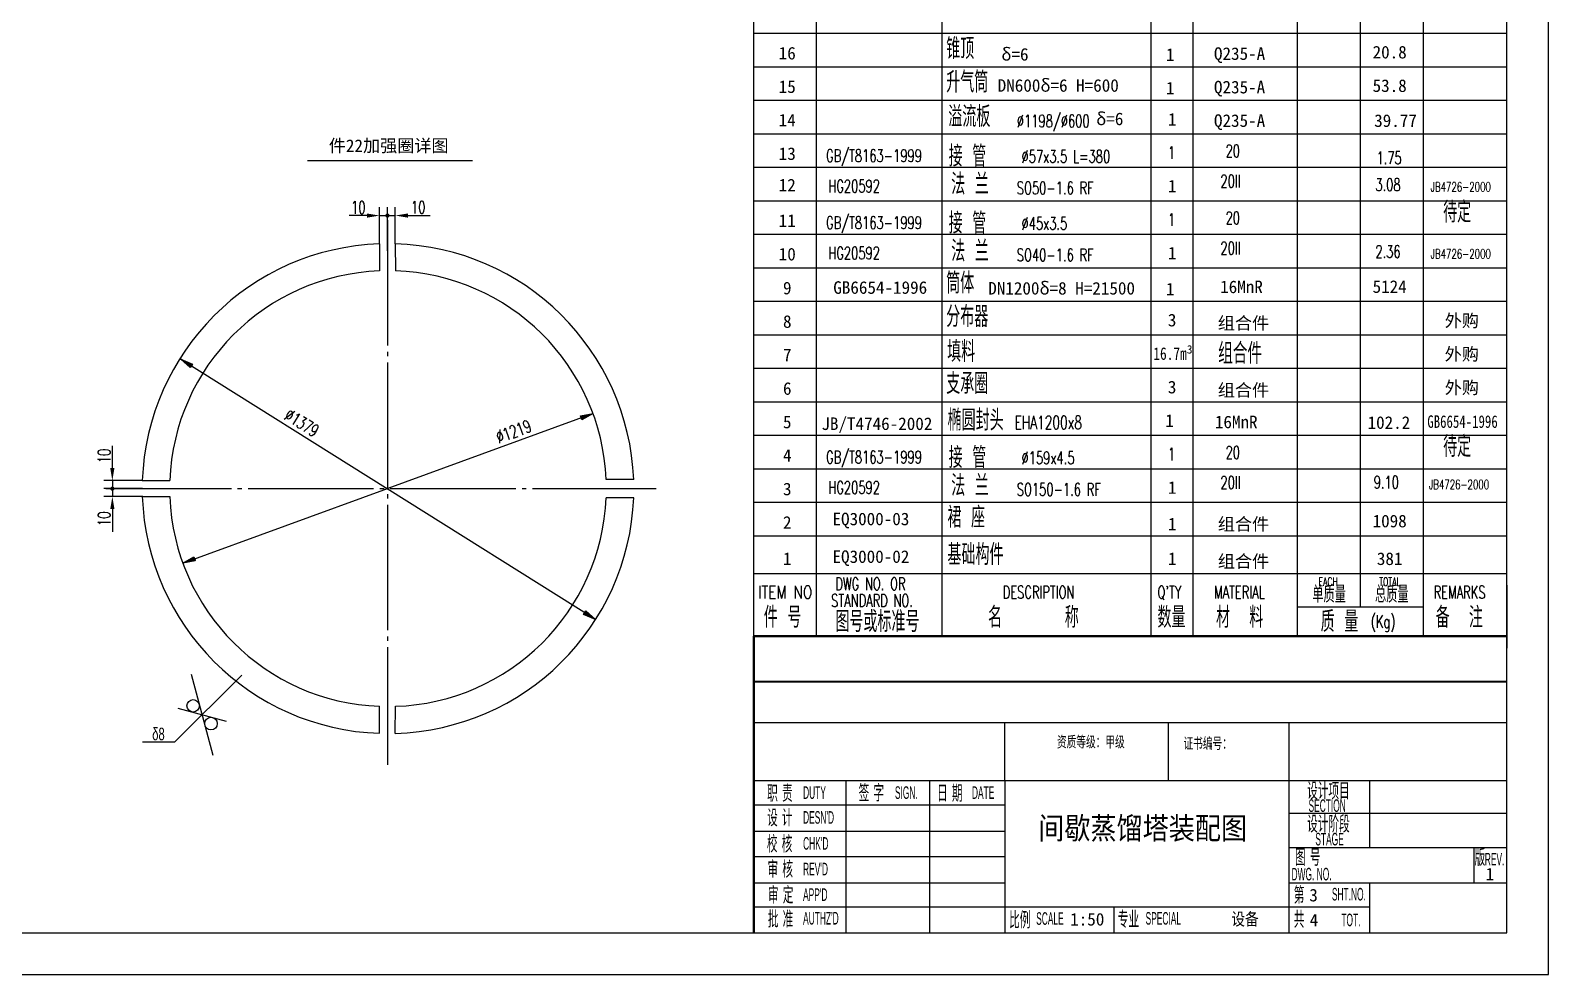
# Model space of a CAD drawing. Header units: inches. Extents: x 8 to 602, y 2 to 843.
# Drawn here: x 239.6 to 602.5, y 2 to 227.6 of the extents above; entities that cross this region are included whole.
import ezdxf
from ezdxf.enums import TextEntityAlignment as Align

# ---------------------------------------------------------------- set-up
doc = ezdxf.new("R2010")
doc.units = ezdxf.units.IN
doc.header["$MEASUREMENT"] = 0
doc.linetypes.add('CENTER', pattern=[34, 30, -1.5, 1, -1.5])
for name, color, linetype in [('1', 7, 'Continuous'), ('2', 1, 'CENTER'), ('3', 6, 'Continuous'), ('6', 6, 'Continuous')]:
    doc.layers.add(name, color=color, linetype=linetype)
doc.layers.add('设备文字', color=2, linetype='Continuous', lineweight=13)
doc.styles.add('HZ3', font='complex.shx', dxfattribs={"width": 0.67, "height": 3, "bigfont": 'hztxt.shx'})
doc.styles.add('HZ5', font='complex', dxfattribs={"width": 0.67, "height": 5, "bigfont": 'hztxt'})
doc.styles.add('LKW', font='greekc.shx', dxfattribs={"width": 0.67, "height": 3})
doc.styles.add('SEDIN', font='sedin1.shx', dxfattribs={"width": 0.67, "bigfont": 'sedin.shx'})
doc.styles.add('ST3', font='SimSun.ttf', dxfattribs={"height": 3})
doc.styles.add('SZ2', font='complex', dxfattribs={"width": 0.67, "height": 2})
doc.styles.add('SZ3', font='complex', dxfattribs={"width": 0.67, "height": 3, "bigfont": 'hztxt'})

msp = doc.modelspace()

# ---------------------------------------------------------------- linework, layer by layer
at = {"color": 7}
for p, q in [((434.48, 48.394), (434.48, 12.012)), ((454.48, 48.394), (454.48, 12.012)), ((472.48, 48.394), (472.48, 12.012)), ((559.687, 48.394), (559.687, 32.376)), ((559.687, 23.924), (559.687, 12.012)), ((498.584, 18.224), (498.584, 12.012))]:
    msp.add_line(p, q, dxfattribs=at)
at = {"color": 7, "const_width": 0.5}
msp.add_lwpolyline([(412.48, 82.857), (592.48, 82.857)], dxfattribs=at)
at = {"layer": '1'}
for p, q in [((592.48, 12.012), (592.48, 833.012)), ((322.998, 176.551), (322.998, 170.092)), ((326.789, 176.561), (326.823, 170.102)), ((266.306, 120.002), (272.887, 120.002)), ((383.774, 120.307), (377.194, 120.273)), ((266.306, 116.202), (272.887, 116.202)), ((383.774, 115.896), (377.194, 115.93)), ((592.48, 82.857), (412.48, 82.857)), ((592.48, 82.857), (412.48, 82.857)), ((322.998, 59.653), (322.998, 66.111)), ((326.789, 59.643), (326.823, 66.101)), ((33.48, 12.012), (592.48, 12.012))]:
    msp.add_line(p, q, dxfattribs=at)
at = {"layer": '1', "color": 6}
for p, q in [((412.48, 226.857), (592.48, 226.857)), ((412.48, 218.857), (592.48, 218.857)), ((412.48, 210.857), (592.48, 210.857)), ((412.48, 202.857), (592.48, 202.857)), ((412.48, 194.857), (592.48, 194.857)), ((412.48, 186.857), (592.48, 186.857)), ((412.48, 178.857), (592.48, 178.857)), ((412.48, 170.857), (592.48, 170.857)), ((412.48, 162.857), (592.48, 162.857)), ((412.48, 154.857), (592.48, 154.857)), ((412.48, 146.857), (592.48, 146.857)), ((412.48, 138.857), (592.48, 138.857)), ((412.48, 130.857), (592.48, 130.857)), ((412.48, 122.857), (592.48, 122.857)), ((412.48, 114.857), (592.48, 114.857)), ((412.48, 106.857), (592.48, 106.857))]:
    msp.add_line(p, q, dxfattribs=at)
at = {"layer": '1', "color": 7}
for p, q in [((412.48, 62.207), (592.48, 62.207)), ((540.48, 12.012), (540.48, 62.009)), ((412.48, 48.394), (592.48, 48.394)), ((412.48, 42.599), (472.48, 42.599)), ((540.48, 40.538), (592.48, 40.538)), ((412.48, 36.269), (472.48, 36.269)), ((412.48, 30.254), (472.48, 30.254)), ((540.48, 32.376), (592.48, 32.376)), ((412.48, 23.954), (472.48, 23.954)), ((540.48, 23.924), (592.48, 23.924)), ((412.48, 18.224), (559.687, 18.224))]:
    msp.add_line(p, q, dxfattribs=at)
at = {"layer": '1', "color": 7, "const_width": 0.5}
msp.add_lwpolyline([(412.48, 82.857), (412.48, 12.012)], dxfattribs=at)
at = {"layer": '1'}
for centre, radius, start, end in [((324.952, 117.9), 58.684, 91.90832, 177.94706), ((325.14, 117.9), 58.684, 2.35098, 88.38973), ((324.906, 118.073), 52.055, 92.10038, 177.87606), ((325.186, 118.073), 52.055, 2.42199, 88.19767), ((324.952, 118.304), 58.684, 182.05294, 268.09168), ((324.906, 118.131), 52.055, 182.12394, 267.89962), ((325.14, 118.303), 58.684, 271.61027, 357.64902), ((325.186, 118.13), 52.055, 271.80233, 357.57801)]:
    msp.add_arc(centre, radius, start, end, dxfattribs=at)
at = {"layer": '2'}
for p, q in [((324.898, 182.267), (324.898, 52.12)), ((257.591, 118.102), (389.174, 118.102))]:
    msp.add_line(p, q, dxfattribs=at)
at = {"layer": '2', "color": 7}
for p, q in [((472.48, 48.394), (472.48, 62.009)), ((511.605, 48.394), (511.605, 62.009)), ((584.686, 23.924), (584.686, 32.376))]:
    msp.add_line(p, q, dxfattribs=at)
at = {"layer": '2', "color": 7, "const_width": 0.5}
msp.add_lwpolyline([(412.48, 72.009), (592.48, 72.009)], dxfattribs=at)
at = {"layer": '3'}
for p, q in [((412.48, 82.857), (412.48, 370.857)), ((572.48, 370.857), (572.48, 82.857)), ((305.818, 196.518), (345.201, 196.518)), ((322.998, 176.551), (322.998, 185.326)), ((324.898, 174.869), (324.898, 185.326)), ((324.898, 174.869), (324.898, 185.326)), ((326.789, 176.561), (326.789, 185.326)), ((319.998, 183.326), (315.785, 183.326)), ((321.898, 183.326), (318.898, 183.326)), ((322.998, 183.326), (324.898, 183.326)), ((322.998, 183.326), (324.898, 183.326)), ((324.898, 183.326), (326.789, 183.326)), ((324.898, 183.326), (326.789, 183.326)), ((329.789, 183.326), (335.08, 183.326)), ((275.289, 149.162), (325.046, 117.954)), ((275.488, 149.038), (278.295, 147.867)), ((277.763, 147.02), (275.488, 149.038)), ((275.488, 149.038), (278.188, 147.698)), ((277.87, 147.189), (275.488, 149.038)), ((275.488, 149.038), (278.082, 147.528)), ((277.976, 147.359), (275.488, 149.038)), ((278.295, 147.867), (277.763, 147.02)), ((278.188, 147.698), (277.87, 147.189)), ((278.082, 147.528), (277.976, 147.359)), ((374.05, 136.018), (324.968, 118.148)), ((371.06, 135.461), (374.05, 136.018)), ((371.402, 134.522), (371.06, 135.461)), ((371.128, 135.273), (374.05, 136.018)), ((371.333, 134.71), (371.128, 135.273)), ((371.197, 135.086), (374.05, 136.018)), ((371.265, 134.898), (371.197, 135.086)), ((374.05, 136.018), (371.265, 134.898)), ((374.05, 136.018), (371.333, 134.71)), ((374.05, 136.018), (371.402, 134.522)), ((259.15, 123.002), (259.15, 128.284)), ((259.15, 121.102), (259.15, 124.102)), ((266.306, 120.002), (257.15, 120.002)), ((259.15, 120.002), (259.15, 116.202)), ((259.15, 118.102), (257.15, 118.102)), ((266.386, 118.102), (257.15, 118.102)), ((266.398, 116.202), (257.15, 116.202)), ((259.15, 118.102), (259.15, 116.202)), ((275.994, 100.317), (324.922, 118.131)), ((374.604, 86.87), (324.863, 118.069)), ((324.898, 118.102), (324.898, 118.102)), ((325.046, 117.954), (325.046, 117.954)), ((259.15, 113.202), (259.15, 107.797)), ((275.994, 100.317), (278.642, 101.813)), ((275.994, 100.317), (278.71, 101.625)), ((278.642, 101.813), (278.984, 100.874)), ((278.71, 101.625), (278.915, 101.062)), ((275.994, 100.317), (278.779, 101.437)), ((278.847, 101.25), (275.994, 100.317)), ((278.915, 101.062), (275.994, 100.317)), ((278.984, 100.874), (275.994, 100.317)), ((278.779, 101.437), (278.847, 101.25)), ((592.48, 95.012), (592.48, 80.012)), ((371.797, 88.04), (372.329, 88.887)), ((374.604, 86.87), (371.797, 88.04)), ((371.904, 88.21), (372.222, 88.718)), ((374.604, 86.87), (371.904, 88.21)), ((372.01, 88.379), (372.116, 88.549)), ((374.604, 86.87), (372.01, 88.379)), ((372.116, 88.549), (374.604, 86.87)), ((372.222, 88.718), (374.604, 86.87)), ((372.329, 88.887), (374.604, 86.87)), ((542.48, 89.857), (572.48, 89.857)), ((290.07, 73.569), (274.002, 57.5)), ((278.007, 73.753), (283.183, 54.434)), ((274.799, 65.646), (286.391, 62.54)), ((274.002, 57.5), (266.332, 57.5))]:
    msp.add_line(p, q, dxfattribs=at)
at = {"layer": '3', "color": 6}
for p, q in [((427.48, 82.857), (427.48, 370.857)), ((457.48, 82.857), (457.48, 370.857)), ((507.48, 82.857), (507.48, 370.857)), ((517.48, 82.857), (517.48, 370.857)), ((542.48, 82.857), (542.48, 370.857)), ((557.489, 89.857), (557.489, 370.857)), ((412.48, 97.857), (592.48, 97.857))]:
    msp.add_line(p, q, dxfattribs=at)
at = {"layer": '3'}
msp.add_lwpolyline([(8.48, 2.012), (602.48, 2.012), (602.48, 843.012), (8.48, 843.012)], close=True, dxfattribs=at)
at = {"layer": '3', "const_width": 0.5}
for points in [[(324.648, 183.326, 1), (325.148, 183.326, 1)], [(258.9, 118.102, 1), (259.4, 118.102, 1)]]:
    msp.add_lwpolyline(points, format="xyb", close=True, dxfattribs=at)
at = {"layer": '3'}
for centre in [(278.474, 66.215), (282.716, 61.972)]:
    msp.add_circle(centre, 1.5, dxfattribs=at)
for points in [[(319.998, 183.826), (319.998, 182.826), (322.998, 183.326)], [(329.789, 183.826), (329.789, 182.826), (326.789, 183.326)], [(258.65, 123.002), (259.65, 123.002), (259.15, 120.002)], [(258.65, 113.202), (259.65, 113.202), (259.15, 116.202)]]:
    msp.add_solid(points, dxfattribs=at)

# ---------------------------------------------------------------- texts
at = {"layer": '1', "color": 7, "style": 'SEDIN', "width": 0.67}
for s, p in [('职 责', (418.719, 45.487)), ('签 字', (440.566, 45.591)), ('日 期', (459.334, 45.457)), ('设计项目', (549.836, 46.049)), ('设 计', (418.698, 39.615)), ('设计阶段', (549.836, 38.156)), ('校 核', (418.647, 33.388)), ('审 核', (418.799, 27.355)), ('审 定', (418.909, 21.198)), ('批 准', (418.876, 15.431)), ('比例', (476.063, 15.224)), ('专业', (502.048, 15.378))]:
    msp.add_text(s, height=4, dxfattribs=at).set_placement(p, align=Align.MIDDLE)
at = {"layer": '1', "color": 7, "style": 'SEDIN', "width": 0.5}
for s, p in [('DUTY', (424.26, 43.989)), ('SIGN.', (446.217, 43.989)), ('DATE', (464.624, 43.989)), ("DESN'D", (424.26, 38.06)), ("CHK'D", (424.26, 31.849)), ('STAGE', (546.714, 32.875)), ('REV.', (587.223, 28.082)), ("REV'D", (424.26, 25.734)), ("APP'D", (424.26, 19.619)), ('SHT.NO.', (550.667, 19.717)), ("AUTHZ'D", (424.26, 13.981)), ('SCALE', (479.981, 13.909)), ('SPECIAL', (506.14, 13.951)), ('TOT.', (552.93, 13.581))]:
    msp.add_text(s, height=3, dxfattribs=at).set_placement(p)
at = {"layer": '2', "color": 7, "style": 'SEDIN'}
for s, height, width, p in [('资质等级：甲级', 3, 0.67, (484.958, 56.021)), ('证书编号：', 3, 0.67, (515.207, 55.667)), ('SECTION', 3, 0.5, (545.083, 40.877)), ('图 号', 4, 0.67, (541.858, 27.979)), ('版', 4, 0.67, (584.769, 27.979)), ('DWG. NO.', 3, 0.5, (541.019, 24.517)), ('第', 4, 0.67, (541.553, 18.962)), ('共', 4, 0.67, (541.553, 13.155))]:
    msp.add_text(s, height=height, dxfattribs=dict(at, width=width)).set_placement(p)
at = {"layer": '3'}
for s, height, style, width, p in [('锥顶', 5, 'HZ5', 0.67, (458.48, 220.708)), ('升气筒', 5, 'HZ5', 0.67, (458.48, 212.708)), ('溢流板', 5, 'HZ5', 0.67, (458.98, 204.49)), ('%%C1198/%%C600', 3, 'SZ3', 0.67, (475.359, 204.412)), ('GB/T8163-1999', 3, 'SZ3', 0.67, (429.751, 196.132)), ('接 管', 5, 'HZ5', 0.67, (459.063, 195.03)), ('20', 3, 'SZ3', 0.67, (525.264, 197.253)), ('%%C57x3.5 L=380', 3, 'SZ3', 0.67, (476.482, 195.952)), ('1.75', 3, 'SZ3', 0.67, (561.336, 195.608)), ('法 兰', 5, 'HZ5', 0.67, (459.663, 188.337)), ('20II', 3, 'SZ3', 0.67, (524.025, 190.055)), ('HG20592', 3, 'SZ3', 0.67, (430.311, 188.873)), ('SO50-1.6 RF ', 3, 'SZ3', 0.67, (475.359, 188.412)), ('3.08', 3, 'SZ3', 0.67, (561.071, 189.21)), ('JB4726-2000', 2.25, 'SZ3', 0.67, (574.268, 189.059)), ('GB/T8163-1999', 3, 'SZ3', 0.67, (429.751, 180.132)), ('接 管', 5, 'HZ5', 0.67, (459.063, 179.03)), ('%%C45x3.5 ', 3, 'SZ3', 0.67, (476.482, 179.952)), ('20', 3, 'SZ3', 0.67, (525.264, 181.253)), ('法 兰', 5, 'HZ5', 0.67, (459.663, 172.337)), ('HG20592', 3, 'SZ3', 0.67, (430.311, 172.873)), ('SO40-1.6 RF ', 3, 'SZ3', 0.67, (475.359, 172.412)), ('20II', 3, 'SZ3', 0.67, (524.025, 174.055)), ('2.36', 3, 'SZ3', 0.67, (561.071, 173.21)), ('JB4726-2000', 2.25, 'SZ3', 0.67, (574.268, 173.059)), ('筒体', 5, 'HZ5', 0.67, (458.48, 164.708)), ('分布器', 5, 'HZ5', 0.67, (458.48, 156.708)), ('填料', 5, 'HZ5', 0.67, (458.706, 148.357)), ('支承圈', 5, 'HZ5', 0.67, (458.48, 140.708)), ('椭圆封头 ', 5, 'HZ5', 0.67, (458.815, 131.962)), (' EHA1200x8', 3.1875, 'HZ5', 0.67, (473.336, 132.317)), ('GB6654-1996', 3, 'ST3', 0.75, (573.476, 132.613)), ('GB/T8163-1999', 3, 'SZ3', 0.67, (429.751, 124.132)), ('接 管', 5, 'HZ5', 0.67, (459.063, 123.03)), ('20', 3, 'SZ3', 0.67, (525.264, 125.253)), ('%%C159x4.5', 3, 'SZ3', 0.67, (476.482, 123.952)), ('HG20592', 3, 'SZ3', 0.67, (430.311, 116.873)), ('法 兰', 5, 'HZ5', 0.67, (459.663, 116.337)), ('20II', 3, 'SZ3', 0.67, (524.025, 118.055)), ('9.10', 3, 'SZ3', 0.67, (560.654, 118.119)), ('JB4726-2000', 2.25, 'SZ3', 0.67, (573.851, 117.967)), ('SO150-1.6 RF ', 3, 'SZ3', 0.67, (475.359, 116.412)), ('裙 座', 5, 'HZ5', 0.67, (458.771, 108.738)), ('基础构件', 5, 'HZ5', 0.67, (458.771, 99.857)), ('DWG NO. OR', 3, 'SZ3', 0.67, (431.98, 93.857)), ('DESCRIPTION', 3, 'SZ3', 0.67, (471.98, 91.857)), ("Q'TY", 3, 'SZ3', 0.67, (508.98, 91.857)), ('MATERIAL', 3, 'SZ3', 0.67, (522.48, 91.857)), ('单质量', 4, 'HZ5', 0.67, (545.98, 90.857)), ('EACH', 2, 'SZ2', 0.67, (547.48, 94.857)), ('总质量', 4, 'HZ5', 0.67, (560.98, 90.857)), ('TOTAL', 2, 'SZ2', 0.67, (561.98, 94.857)), ('REMARKS', 3, 'SZ3', 0.67, (574.98, 91.857)), ('STANDARD NO.', 3, 'SZ3', 0.67, (430.98, 89.857)), ('图号或标准号', 5, 'HZ5', 0.67, (431.98, 83.857)), ('名      称', 5, 'HZ5', 0.67, (468.48, 84.857)), ('数量', 5, 'HZ5', 0.67, (508.98, 84.857)), ('材  料', 5, 'HZ5', 0.67, (522.98, 84.857)), ('质 量', 5, 'HZ5', 0.67, (547.98, 83.857)), ('(Kg)', 3, 'SZ3', 0.67, (559.98, 84.857)), ('备  注', 5, 'HZ5', 0.67, (575.48, 84.857)), ('d8', 3, 'LKW', 0.67, (268.676, 57.999))]:
    msp.add_text(s, height=height, dxfattribs=dict(at, style=style, width=width)).set_placement(p)
at = {"layer": '3', "style": 'ST3'}
for s, p in [('16', (420.48, 220.616)), ('15', (420.48, 212.616)), ('14', (420.48, 204.616)), ('件22加强圈详图', (325.202, 198.518)), ('13', (420.48, 196.616)), ('12', (420.48, 189.11)), ('11', (420.48, 180.616)), ('10', (420.48, 172.616)), ('9', (420.48, 164.515)), ('8', (420.48, 156.515)), ('7', (420.48, 148.515)), ('6', (420.48, 140.515)), ('5', (420.48, 132.515)), ('4', (420.48, 124.515)), ('3', (420.48, 116.515)), ('2', (420.48, 108.515)), ('EQ3000-03', (440.48, 109.357)), ('1', (420.48, 99.857)), ('EQ3000-02', (440.48, 100.357)), ('1', (588.416, 24.514)), ('3', (546.286, 19.502)), ('1:50', (492.191, 13.731)), ('4', (546.38, 13.53))]:
    msp.add_text(s, height=3, dxfattribs=at).set_placement(p, align=Align.CENTER)
for s, height, p in [('1', 3, (510.99, 220.264)), ('Q235-A', 3, (522.48, 220.513)), ('1', 3, (510.99, 212.264)), ('Q235-A', 3, (522.48, 212.513)), ('1', 3, (511.48, 204.802)), ('Q235-A', 3, (522.48, 204.513)), ('39.77', 3, (560.781, 204.501)), ('1', 3, (511.48, 188.857)), ('1', 3, (511.48, 172.857)), ('1', 3, (510.99, 164.264)), ('组合件', 3, (523.398, 156.128)), ('3', 2, (515.98, 150.357)), ('组合件', 3, (523.398, 140.128)), ('1', 3, (510.861, 132.857)), ('1', 3, (511.48, 116.857)), ('1', 3, (511.48, 108.136)), ('组合件', 3, (523.398, 108.128)), ('1', 3, (511.48, 99.857)), ('组合件', 3, (523.398, 99.247))]:
    msp.add_text(s, height=height, dxfattribs=at).set_placement(p)
at = {"layer": '3', "color": 6, "style": 'ST3'}
for s, p in [('DN600δ=6 H=600', (470.781, 212.908)), ('GB6654-1996', (431.48, 164.637)), ('DN1200δ=8 H=21500', (468.524, 164.457)), ('16MnR', (523.96, 164.799)), ('外购', (577.644, 156.744)), ('外购', (577.644, 148.744)), ('外购', (577.644, 140.744)), ('JB/T4746-2002', (428.638, 132.106)), ('16MnR', (522.698, 132.528)), ('102.2', (559.195, 132.38))]:
    msp.add_text(s, height=3, dxfattribs=at).set_placement(p)
at = {"layer": '3'}
for s, style, width, p, p2 in [('16.7m', 'ST3', 0.75, (507.98, 148.857), (515.98, 148.857)), ('ITEM NO', 'SZ3', 0.724622, (413.48, 91.857), (426.48, 91.857))]:
    msp.add_text(s, height=3, dxfattribs=dict(at, style=style, width=width)).set_placement(p, p2, align=Align.FIT)
at = {"layer": '3', "style": 'HZ3', "width": 0.67}
for s, rotation, p in [('%%C1379', 327.90338, (299.992, 134.849)), ('%%C1219', 20.00586, (351.526, 128.882))]:
    msp.add_text(s, height=3, rotation=rotation, dxfattribs=at).set_placement(p)
at = {"layer": '3', "color": 6, "style": 'HZ5', "width": 0.67}
msp.add_text('件 号', height=5, dxfattribs=at).set_placement((414.872, 84.895))
at = {"layer": '3', "style": 'ST3', "width": 0.8}
msp.add_text('设备', height=3, dxfattribs=at).set_placement((529.901, 13.793), align=Align.CENTER)
at = {"layer": '3', "attachment_point": 5}
for s, insert, char_height, style in [('\\A1;10', (317.937, 185.268), 3, 'SZ3'), ('\\A1;10', (332.266, 185.305), 3, 'SZ3'), ('待定', (580.615, 184.151), 5, 'HZ5'), ('待定', (580.615, 128.151), 5, 'HZ5')]:
    msp.add_mtext(s, dxfattribs=dict(at, insert=insert, char_height=char_height, style=style))
at = {"layer": '3', "char_height": 3, "attachment_point": 5, "rotation": 90, "style": 'SZ3'}
for insert in [(257.201, 125.903), (257.176, 110.9)]:
    msp.add_mtext('\\A1;10', dxfattribs=dict(at, insert=insert))
at = {"layer": '6', "style": 'ST3'}
for p in [(467.567, 220.342), (490.239, 204.923)]:
    msp.add_text('  δ=6', height=3, dxfattribs=at).set_placement(p)
for s, p in [('20.8', (564.48, 220.857)), ('53.8', (564.48, 212.857)), ('5124', (564.48, 164.857)), ('3', (512.48, 156.857)), ('3', (512.48, 140.857)), ('1098', (564.48, 108.857)), ('381', (564.48, 99.857))]:
    msp.add_text(s, height=3, dxfattribs=at).set_placement(p, align=Align.CENTER)
at = {"layer": '6', "color": 6}
for s, height, style, width, p in [('1', 3, 'SZ3', 0.67, (511.48, 196.857)), ('1', 3, 'SZ3', 0.67, (511.48, 180.857)), ('组合件', 5, 'HZ5', 0.7, (523.482, 147.909)), ('1', 3, 'SZ3', 0.67, (511.48, 124.857))]:
    msp.add_text(s, height=height, dxfattribs=dict(at, style=style, width=width)).set_placement(p)
at = {"layer": '设备文字', "color": 0, "style": 'SEDIN', "width": 1.462257}
msp.add_text('间歇蒸馏塔装配图', height=6, dxfattribs=at).set_placement((480.47, 33.791), (530.402, 33.791), align=Align.FIT)

doc.saveas('drawing.dxf')
